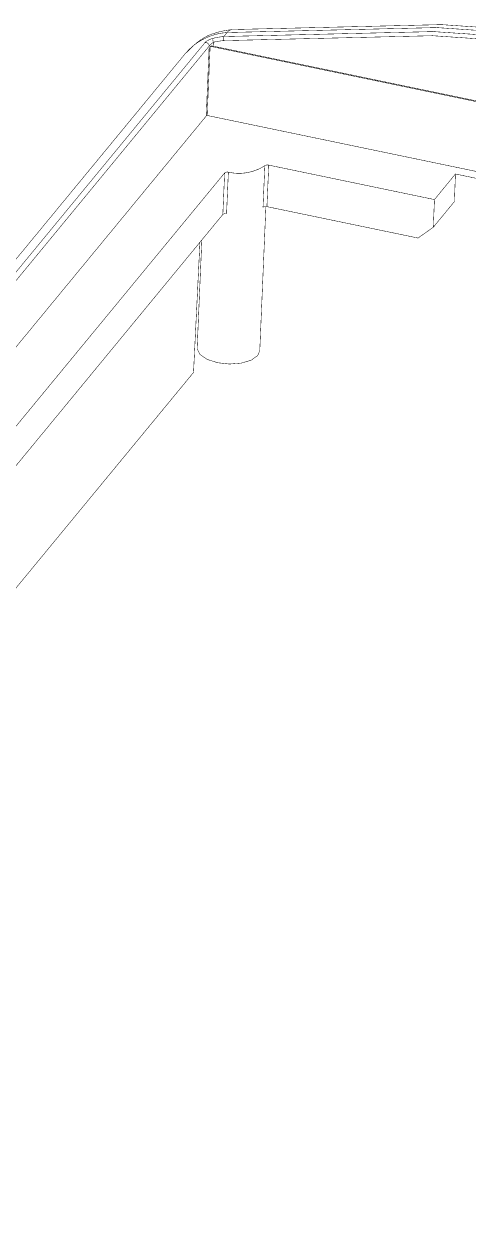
# Model space of a CAD drawing. Header units: inches. Extents: x 0 to 35.2, y -0.7 to 15.9.
# Drawn here: x 14.222 to 14.688, y 3.745 to 4.991 of the extents above; entities that cross this region are included whole.
import ezdxf

# ---------------------------------------------------------------- set-up
doc = ezdxf.new("R2010")
doc.units = ezdxf.units.IN
doc.header["$MEASUREMENT"] = 0
doc.layers.add('Dimensions', color=6, linetype='Continuous')

msp = doc.modelspace()

# ---------------------------------------------------------------- linework, layer by layer
at = {"layer": 'Dimensions'}
for points in [[(14.4193, 4.9797, 0.0005, 0.0005, -0.060236), (14.4407, 4.9845, 0.0005, 0.0005, 0)], [(14.4356, 4.9814, 0.0005, 0.0005, -0.138023), (15.7091, 4.7165, 0.0005, 0.0005, 0)], [(14.4356, 4.9814, 0.0005, 0.0005, -0.217018), (14.4407, 4.9845, 0.0005, 0.0005, 0)], [(14.4407, 4.9845, 0.0005, 0.0005, -0.13793), (15.7137, 4.7199, 0.0005, 0.0005, 0)], [(14.3919, 4.9596, 0.0005, 0.0005, -0.203899), (14.4356, 4.9814, 0.0005, 0.0005, 0)], [(14.4009, 4.9682, 0.0005, 0.0005, -0.099005), (14.4193, 4.9797, 0.0005, 0.0005, 0)], [(14.4122, 4.9707, 0.0005, 0.0005, -0.029522), (14.4133, 4.9718, 0.0005, 0.0005, 0)], [(14.4133, 4.9718, 0.0005, 0.0005, -0.097469), (14.421, 4.9754, 0.0005, 0.0005, 0)], [(14.4206, 4.9741, 0.0005, 0.0005, -0.070832), (14.4207, 4.9749, 0.0005, 0.0005, 0)], [(14.4211, 4.9712, 0.0005, 0.0005, -0.115108), (14.4206, 4.9741, 0.0005, 0.0005, 0)], [(14.4207, 4.9749, 0.0005, 0.0005, -0.046394), (14.421, 4.9754, 0.0005, 0.0005, 0)], [(14.421, 4.9754, 0.0005, 0.0005, -0.039846), (14.4321, 4.9772, 0.0005, 0.0005, 0)], [(14.4211, 4.9712, 0.0005, 0.0005, -0.039846), (14.4317, 4.9729, 0.0005, 0.0005, 0)], [(14.4317, 4.9729, 0.0005, 0.0005, -0.202599), (14.4321, 4.9772, 0.0005, 0.0005, 0)], [(14.4317, 4.9729, 0.0005, 0.0005, -0.138023), (15.7035, 4.7083, 0.0005, 0.0005, 0)], [(14.4321, 4.9772, 0.0005, 0.0005, -0.138023), (15.7057, 4.7123, 0.0005, 0.0005, 0)], [(14.4321, 4.9772, 0.0005, 0.0005, 0), (14.4356, 4.9814, 0.0005, 0.0005, 0)], [(13.406, 3.7624, 0.0005, 0.0005, 0), (14.3919, 4.9596, 0.0005, 0.0005, 0)], [(13.4377, 3.7875, 0.0005, 0.0005, 0), (14.4122, 4.9707, 0.0005, 0.0005, 0)], [(13.445, 3.7874, 0.0005, 0.0005, 0), (14.4167, 4.9672, 0.0005, 0.0005, 0)], [(14.3933, 4.9605, 0.0005, 0.0005, -0.016217), (14.4009, 4.9682, 0.0005, 0.0005, 0)], [(14.4122, 4.9707, 0.0005, 0.0005, -0.489024), (14.4167, 4.9672, 0.0005, 0.0005, 0)], [(14.4136, 4.8939, 0.0005, 0.0005, 0), (14.4167, 4.9672, 0.0005, 0.0005, 0)], [(14.4146, 4.8945, 0.0005, 0.0005, 0), (14.4177, 4.967, 0.0005, 0.0005, 0)], [(14.4167, 4.9672, 0.0005, 0.0005, -0.025999), (14.4183, 4.9688, 0.0005, 0.0005, 0)], [(14.4177, 4.967, 0.0005, 0.0005, -0.129679), (14.4209, 4.9671, 0.0005, 0.0005, 0)], [(14.4177, 4.967, 0.0005, 0.0005, 0), (15.715, 4.6971, 0.0005, 0.0005, 0)], [(14.4183, 4.9688, 0.0005, 0.0005, -0.010853), (14.4192, 4.9697, 0.0005, 0.0005, 0)], [(14.4192, 4.9697, 0.0005, 0.0005, -0.025012), (14.4211, 4.9712, 0.0005, 0.0005, 0)], [(14.4209, 4.9671, 0.0005, 0.0005, 0), (14.4211, 4.9712, 0.0005, 0.0005, 0)], [(14.4209, 4.9671, 0.0005, 0.0005, 0), (15.7136, 4.6982, 0.0005, 0.0005, 0)], [(14.1102, 4.5255, 0.0005, 0.0005, 0), (14.4136, 4.8939, 0.0005, 0.0005, 0)], [(14.4136, 4.8939, 0.0005, 0.0005, -0.132612), (14.4146, 4.8945, 0.0005, 0.0005, 0)], [(14.4146, 4.8945, 0.0005, 0.0005, 0), (15.0021, 4.7723, 0.0005, 0.0005, 0)], [(14.1843, 4.5325, 0.0005, 0.0005, 0), (14.4329, 4.8343, 0.0005, 0.0005, 0)], [(14.431, 4.7908, 0.0005, 0.0005, 0), (14.4329, 4.8343, 0.0005, 0.0005, 0)], [(14.4329, 4.8343, 0.0005, 0.0005, -0.227189), (14.4368, 4.8351, 0.0005, 0.0005, 0)], [(14.4349, 4.7916, 0.0005, 0.0005, 0), (14.4368, 4.8351, 0.0005, 0.0005, 0)], [(14.475, 4.8419, 0.0005, 0.0005, -0.203395), (14.4368, 4.8351, 0.0005, 0.0005, 0)], [(14.4731, 4.7984, 0.0005, 0.0005, 0), (14.475, 4.8419, 0.0005, 0.0005, 0)], [(14.475, 4.8419, 0.0005, 0.0005, -0.211715), (14.4791, 4.8425, 0.0005, 0.0005, 0)], [(14.4772, 4.799, 0.0005, 0.0005, 0), (14.4791, 4.8425, 0.0005, 0.0005, 0)], [(14.4791, 4.8425, 0.0005, 0.0005, 0), (14.6527, 4.8064, 0.0005, 0.0005, 0)], [(14.6527, 4.8064, 0.0005, 0.0005, 0), (14.6747, 4.8332, 0.0005, 0.0005, 0)], [(14.6736, 4.8043, 0.0005, 0.0005, 0), (14.6747, 4.8332, 0.0005, 0.0005, 0)], [(14.6747, 4.8332, 0.0005, 0.0005, 0), (14.7269, 4.8223, 0.0005, 0.0005, 0)], [(14.4697, 4.6481, 0.0005, 0.0005, 0), (14.4761, 4.7992, 0.0005, 0.0005, 0)], [(14.4731, 4.7984, 0.0005, 0.0005, -0.211715), (14.4772, 4.799, 0.0005, 0.0005, 0)], [(14.4772, 4.799, 0.0005, 0.0005, 0), (14.6355, 4.7661, 0.0005, 0.0005, 0)], [(14.6515, 4.7774, 0.0005, 0.0005, 0), (14.6527, 4.8064, 0.0005, 0.0005, 0)], [(14.6515, 4.7774, 0.0005, 0.0005, 0), (14.6736, 4.8043, 0.0005, 0.0005, 0)], [(14.2068, 4.5185, 0.0005, 0.0005, 0), (14.431, 4.7908, 0.0005, 0.0005, 0)], [(14.431, 4.7908, 0.0005, 0.0005, -0.227189), (14.4349, 4.7916, 0.0005, 0.0005, 0)], [(14.6355, 4.7661, 0.0005, 0.0005, 0), (14.6515, 4.7774, 0.0005, 0.0005, 0)], [(14.4003, 4.6253, 0.0005, 0.0005, 0), (14.407, 4.7616, 0.0005, 0.0005, 0)], [(14.4041, 4.6508, 0.0005, 0.0005, 0), (14.409, 4.764, 0.0005, 0.0005, 0)], [(14.4041, 4.6508, 0.0005, 0.0005, 0), (14.4041, 4.65, 0.0005, 0.0005, 0)], [(14.4041, 4.65, 0.0005, 0.0005, 0), (14.4071, 4.6441, 0.0005, 0.0005, 0)], [(14.4676, 4.6431, 0.0005, 0.0005, 0), (14.4697, 4.6481, 0.0005, 0.0005, 0)], [(14.4071, 4.6441, 0.0005, 0.0005, 0), (14.4145, 4.639, 0.0005, 0.0005, 0)], [(14.4145, 4.639, 0.0005, 0.0005, 0), (14.4254, 4.6355, 0.0005, 0.0005, 0)], [(14.4254, 4.6355, 0.0005, 0.0005, 0), (14.438, 4.6341, 0.0005, 0.0005, 0)], [(14.438, 4.6341, 0.0005, 0.0005, 0), (14.4505, 4.6351, 0.0005, 0.0005, 0)], [(14.4505, 4.6351, 0.0005, 0.0005, 0), (14.4609, 4.6382, 0.0005, 0.0005, 0)], [(14.4609, 4.6382, 0.0005, 0.0005, 0), (14.4676, 4.6431, 0.0005, 0.0005, 0)], [(14.1005, 4.2613, 0.0005, 0.0005, 0), (14.4003, 4.6253, 0.0005, 0.0005, 0)], [(13.4496, 3.7843, 0.0005, 0.0005, -0.138023), (14.7231, 3.5193, 0.0005, 0.0005, 0)], [(13.453, 3.7884, 0.0005, 0.0005, -0.138023), (14.7266, 3.5235, 0.0005, 0.0005, 0)], [(13.446, 3.7407, 0.0005, 0.0005, -0.138023), (14.7014, 3.4795, 0.0005, 0.0005, 0)]]:
    msp.add_lwpolyline(points, format="xyseb", dxfattribs=at)
for points in [[(14.4406, 4.9845, 0.00025, 0.00025, 1), (14.4409, 4.9845, 0.00025, 0.00025, 1)], [(14.4406, 4.9845, 0.00025, 0.00025, 1), (14.4409, 4.9845, 0.00025, 0.00025, 1)], [(14.4406, 4.9845, 0.00025, 0.00025, 1), (14.4409, 4.9845, 0.00025, 0.00025, 1)], [(14.4132, 4.9718, 0.00025, 0.00025, 1), (14.4134, 4.9718, 0.00025, 0.00025, 1)], [(14.4132, 4.9718, 0.00025, 0.00025, 1), (14.4134, 4.9718, 0.00025, 0.00025, 1)], [(14.4192, 4.9797, 0.00025, 0.00025, 1), (14.4194, 4.9797, 0.00025, 0.00025, 1)], [(14.4192, 4.9797, 0.00025, 0.00025, 1), (14.4194, 4.9797, 0.00025, 0.00025, 1)], [(14.4204, 4.9741, 0.00025, 0.00025, 1), (14.4207, 4.9741, 0.00025, 0.00025, 1)], [(14.4204, 4.9741, 0.00025, 0.00025, 1), (14.4207, 4.9741, 0.00025, 0.00025, 1)], [(14.4206, 4.9749, 0.00025, 0.00025, 1), (14.4208, 4.9749, 0.00025, 0.00025, 1)], [(14.4206, 4.9749, 0.00025, 0.00025, 1), (14.4208, 4.9749, 0.00025, 0.00025, 1)], [(14.4209, 4.9754, 0.00025, 0.00025, 1), (14.4211, 4.9754, 0.00025, 0.00025, 1)], [(14.4209, 4.9754, 0.00025, 0.00025, 1), (14.4211, 4.9754, 0.00025, 0.00025, 1)], [(14.4209, 4.9754, 0.00025, 0.00025, 1), (14.4211, 4.9754, 0.00025, 0.00025, 1)], [(14.4316, 4.9729, 0.00025, 0.00025, 1), (14.4319, 4.9729, 0.00025, 0.00025, 1)], [(14.4316, 4.9729, 0.00025, 0.00025, 1), (14.4319, 4.9729, 0.00025, 0.00025, 1)], [(14.4316, 4.9729, 0.00025, 0.00025, 1), (14.4319, 4.9729, 0.00025, 0.00025, 1)], [(14.432, 4.9772, 0.00025, 0.00025, 1), (14.4322, 4.9772, 0.00025, 0.00025, 1)], [(14.432, 4.9772, 0.00025, 0.00025, 1), (14.4322, 4.9772, 0.00025, 0.00025, 1)], [(14.432, 4.9772, 0.00025, 0.00025, 1), (14.4322, 4.9772, 0.00025, 0.00025, 1)], [(14.432, 4.9772, 0.00025, 0.00025, 1), (14.4322, 4.9772, 0.00025, 0.00025, 1)], [(14.4354, 4.9814, 0.00025, 0.00025, 1), (14.4357, 4.9814, 0.00025, 0.00025, 1)], [(14.4354, 4.9814, 0.00025, 0.00025, 1), (14.4357, 4.9814, 0.00025, 0.00025, 1)], [(14.4354, 4.9814, 0.00025, 0.00025, 1), (14.4357, 4.9814, 0.00025, 0.00025, 1)], [(14.4354, 4.9814, 0.00025, 0.00025, 1), (14.4357, 4.9814, 0.00025, 0.00025, 1)], [(14.3918, 4.9596, 0.00025, 0.00025, 1), (14.3921, 4.9596, 0.00025, 0.00025, 1)], [(14.3918, 4.9596, 0.00025, 0.00025, 1), (14.3921, 4.9596, 0.00025, 0.00025, 1)], [(14.3931, 4.9605, 0.00025, 0.00025, 1), (14.3934, 4.9605, 0.00025, 0.00025, 1)], [(14.4008, 4.9682, 0.00025, 0.00025, 1), (14.4011, 4.9682, 0.00025, 0.00025, 1)], [(14.4008, 4.9682, 0.00025, 0.00025, 1), (14.4011, 4.9682, 0.00025, 0.00025, 1)], [(14.412, 4.9707, 0.00025, 0.00025, 1), (14.4123, 4.9707, 0.00025, 0.00025, 1)], [(14.412, 4.9707, 0.00025, 0.00025, 1), (14.4123, 4.9707, 0.00025, 0.00025, 1)], [(14.412, 4.9707, 0.00025, 0.00025, 1), (14.4123, 4.9707, 0.00025, 0.00025, 1)], [(14.4166, 4.9672, 0.00025, 0.00025, 1), (14.4169, 4.9672, 0.00025, 0.00025, 1)], [(14.4166, 4.9672, 0.00025, 0.00025, 1), (14.4169, 4.9672, 0.00025, 0.00025, 1)], [(14.4166, 4.9672, 0.00025, 0.00025, 1), (14.4169, 4.9672, 0.00025, 0.00025, 1)], [(14.4166, 4.9672, 0.00025, 0.00025, 1), (14.4169, 4.9672, 0.00025, 0.00025, 1)], [(14.4176, 4.967, 0.00025, 0.00025, 1), (14.4178, 4.967, 0.00025, 0.00025, 1)], [(14.4176, 4.967, 0.00025, 0.00025, 1), (14.4178, 4.967, 0.00025, 0.00025, 1)], [(14.4176, 4.967, 0.00025, 0.00025, 1), (14.4178, 4.967, 0.00025, 0.00025, 1)], [(14.4181, 4.9688, 0.00025, 0.00025, 1), (14.4184, 4.9688, 0.00025, 0.00025, 1)], [(14.4181, 4.9688, 0.00025, 0.00025, 1), (14.4184, 4.9688, 0.00025, 0.00025, 1)], [(14.4191, 4.9697, 0.00025, 0.00025, 1), (14.4193, 4.9697, 0.00025, 0.00025, 1)], [(14.4191, 4.9697, 0.00025, 0.00025, 1), (14.4193, 4.9697, 0.00025, 0.00025, 1)], [(14.4208, 4.9671, 0.00025, 0.00025, 1), (14.421, 4.9671, 0.00025, 0.00025, 1)], [(14.4208, 4.9671, 0.00025, 0.00025, 1), (14.421, 4.9671, 0.00025, 0.00025, 1)], [(14.4208, 4.9671, 0.00025, 0.00025, 1), (14.421, 4.9671, 0.00025, 0.00025, 1)], [(14.421, 4.9712, 0.00025, 0.00025, 1), (14.4212, 4.9712, 0.00025, 0.00025, 1)], [(14.421, 4.9712, 0.00025, 0.00025, 1), (14.4212, 4.9712, 0.00025, 0.00025, 1)], [(14.421, 4.9712, 0.00025, 0.00025, 1), (14.4212, 4.9712, 0.00025, 0.00025, 1)], [(14.421, 4.9712, 0.00025, 0.00025, 1), (14.4212, 4.9712, 0.00025, 0.00025, 1)], [(14.4135, 4.8939, 0.00025, 0.00025, 1), (14.4137, 4.8939, 0.00025, 0.00025, 1)], [(14.4135, 4.8939, 0.00025, 0.00025, 1), (14.4137, 4.8939, 0.00025, 0.00025, 1)], [(14.4135, 4.8939, 0.00025, 0.00025, 1), (14.4137, 4.8939, 0.00025, 0.00025, 1)], [(14.4145, 4.8945, 0.00025, 0.00025, 1), (14.4147, 4.8945, 0.00025, 0.00025, 1)], [(14.4145, 4.8945, 0.00025, 0.00025, 1), (14.4147, 4.8945, 0.00025, 0.00025, 1)], [(14.4145, 4.8945, 0.00025, 0.00025, 1), (14.4147, 4.8945, 0.00025, 0.00025, 1)], [(14.4327, 4.8343, 0.00025, 0.00025, 1), (14.433, 4.8343, 0.00025, 0.00025, 1)], [(14.4327, 4.8343, 0.00025, 0.00025, 1), (14.433, 4.8343, 0.00025, 0.00025, 1)], [(14.4327, 4.8343, 0.00025, 0.00025, 1), (14.433, 4.8343, 0.00025, 0.00025, 1)], [(14.4367, 4.8351, 0.00025, 0.00025, 1), (14.4369, 4.8351, 0.00025, 0.00025, 1)], [(14.4367, 4.8351, 0.00025, 0.00025, 1), (14.4369, 4.8351, 0.00025, 0.00025, 1)], [(14.4367, 4.8351, 0.00025, 0.00025, 1), (14.4369, 4.8351, 0.00025, 0.00025, 1)], [(14.4749, 4.8419, 0.00025, 0.00025, 1), (14.4751, 4.8419, 0.00025, 0.00025, 1)], [(14.4749, 4.8419, 0.00025, 0.00025, 1), (14.4751, 4.8419, 0.00025, 0.00025, 1)], [(14.4749, 4.8419, 0.00025, 0.00025, 1), (14.4751, 4.8419, 0.00025, 0.00025, 1)], [(14.479, 4.8425, 0.00025, 0.00025, 1), (14.4792, 4.8425, 0.00025, 0.00025, 1)], [(14.479, 4.8425, 0.00025, 0.00025, 1), (14.4792, 4.8425, 0.00025, 0.00025, 1)], [(14.479, 4.8425, 0.00025, 0.00025, 1), (14.4792, 4.8425, 0.00025, 0.00025, 1)], [(14.6746, 4.8332, 0.00025, 0.00025, 1), (14.6749, 4.8332, 0.00025, 0.00025, 1)], [(14.6746, 4.8332, 0.00025, 0.00025, 1), (14.6749, 4.8332, 0.00025, 0.00025, 1)], [(14.6746, 4.8332, 0.00025, 0.00025, 1), (14.6749, 4.8332, 0.00025, 0.00025, 1)], [(14.473, 4.7984, 0.00025, 0.00025, 1), (14.4732, 4.7984, 0.00025, 0.00025, 1)], [(14.473, 4.7984, 0.00025, 0.00025, 1), (14.4732, 4.7984, 0.00025, 0.00025, 1)], [(14.476, 4.7992, 0.00025, 0.00025, 1), (14.4763, 4.7992, 0.00025, 0.00025, 1)], [(14.4771, 4.799, 0.00025, 0.00025, 1), (14.4773, 4.799, 0.00025, 0.00025, 1)], [(14.4771, 4.799, 0.00025, 0.00025, 1), (14.4773, 4.799, 0.00025, 0.00025, 1)], [(14.4771, 4.799, 0.00025, 0.00025, 1), (14.4773, 4.799, 0.00025, 0.00025, 1)], [(14.6526, 4.8064, 0.00025, 0.00025, 1), (14.6528, 4.8064, 0.00025, 0.00025, 1)], [(14.6526, 4.8064, 0.00025, 0.00025, 1), (14.6528, 4.8064, 0.00025, 0.00025, 1)], [(14.6526, 4.8064, 0.00025, 0.00025, 1), (14.6528, 4.8064, 0.00025, 0.00025, 1)], [(14.6735, 4.8043, 0.00025, 0.00025, 1), (14.6737, 4.8043, 0.00025, 0.00025, 1)], [(14.6735, 4.8043, 0.00025, 0.00025, 1), (14.6737, 4.8043, 0.00025, 0.00025, 1)], [(14.4309, 4.7908, 0.00025, 0.00025, 1), (14.4311, 4.7908, 0.00025, 0.00025, 1)], [(14.4309, 4.7908, 0.00025, 0.00025, 1), (14.4311, 4.7908, 0.00025, 0.00025, 1)], [(14.4309, 4.7908, 0.00025, 0.00025, 1), (14.4311, 4.7908, 0.00025, 0.00025, 1)], [(14.4348, 4.7916, 0.00025, 0.00025, 1), (14.4351, 4.7916, 0.00025, 0.00025, 1)], [(14.4348, 4.7916, 0.00025, 0.00025, 1), (14.4351, 4.7916, 0.00025, 0.00025, 1)], [(14.6513, 4.7774, 0.00025, 0.00025, 1), (14.6516, 4.7774, 0.00025, 0.00025, 1)], [(14.6513, 4.7774, 0.00025, 0.00025, 1), (14.6516, 4.7774, 0.00025, 0.00025, 1)], [(14.6513, 4.7774, 0.00025, 0.00025, 1), (14.6516, 4.7774, 0.00025, 0.00025, 1)], [(14.4068, 4.7616, 0.00025, 0.00025, 1), (14.4071, 4.7616, 0.00025, 0.00025, 1)], [(14.4088, 4.764, 0.00025, 0.00025, 1), (14.4091, 4.764, 0.00025, 0.00025, 1)], [(14.6354, 4.7661, 0.00025, 0.00025, 1), (14.6356, 4.7661, 0.00025, 0.00025, 1)], [(14.6354, 4.7661, 0.00025, 0.00025, 1), (14.6356, 4.7661, 0.00025, 0.00025, 1)], [(14.404, 4.6508, 0.00025, 0.00025, 1), (14.4043, 4.6508, 0.00025, 0.00025, 1)], [(14.404, 4.6508, 0.00025, 0.00025, 1), (14.4043, 4.6508, 0.00025, 0.00025, 1)], [(14.404, 4.65, 0.00025, 0.00025, 1), (14.4043, 4.65, 0.00025, 0.00025, 1)], [(14.404, 4.65, 0.00025, 0.00025, 1), (14.4043, 4.65, 0.00025, 0.00025, 1)], [(14.4696, 4.6481, 0.00025, 0.00025, 1), (14.4698, 4.6481, 0.00025, 0.00025, 1)], [(14.4696, 4.6481, 0.00025, 0.00025, 1), (14.4698, 4.6481, 0.00025, 0.00025, 1)], [(14.4069, 4.6441, 0.00025, 0.00025, 1), (14.4072, 4.6441, 0.00025, 0.00025, 1)], [(14.4069, 4.6441, 0.00025, 0.00025, 1), (14.4072, 4.6441, 0.00025, 0.00025, 1)], [(14.4144, 4.639, 0.00025, 0.00025, 1), (14.4147, 4.639, 0.00025, 0.00025, 1)], [(14.4144, 4.639, 0.00025, 0.00025, 1), (14.4147, 4.639, 0.00025, 0.00025, 1)], [(14.4253, 4.6355, 0.00025, 0.00025, 1), (14.4255, 4.6355, 0.00025, 0.00025, 1)], [(14.4253, 4.6355, 0.00025, 0.00025, 1), (14.4255, 4.6355, 0.00025, 0.00025, 1)], [(14.4504, 4.6351, 0.00025, 0.00025, 1), (14.4506, 4.6351, 0.00025, 0.00025, 1)], [(14.4504, 4.6351, 0.00025, 0.00025, 1), (14.4506, 4.6351, 0.00025, 0.00025, 1)], [(14.4608, 4.6382, 0.00025, 0.00025, 1), (14.461, 4.6382, 0.00025, 0.00025, 1)], [(14.4608, 4.6382, 0.00025, 0.00025, 1), (14.461, 4.6382, 0.00025, 0.00025, 1)], [(14.4675, 4.6431, 0.00025, 0.00025, 1), (14.4677, 4.6431, 0.00025, 0.00025, 1)], [(14.4675, 4.6431, 0.00025, 0.00025, 1), (14.4677, 4.6431, 0.00025, 0.00025, 1)], [(14.4002, 4.6253, 0.00025, 0.00025, 1), (14.4005, 4.6253, 0.00025, 0.00025, 1)], [(14.4002, 4.6253, 0.00025, 0.00025, 1), (14.4005, 4.6253, 0.00025, 0.00025, 1)], [(14.4379, 4.6341, 0.00025, 0.00025, 1), (14.4382, 4.6341, 0.00025, 0.00025, 1)], [(14.4379, 4.6341, 0.00025, 0.00025, 1), (14.4382, 4.6341, 0.00025, 0.00025, 1)]]:
    msp.add_lwpolyline(points, format="xyseb", close=True, dxfattribs=at)

doc.saveas('drawing.dxf')
